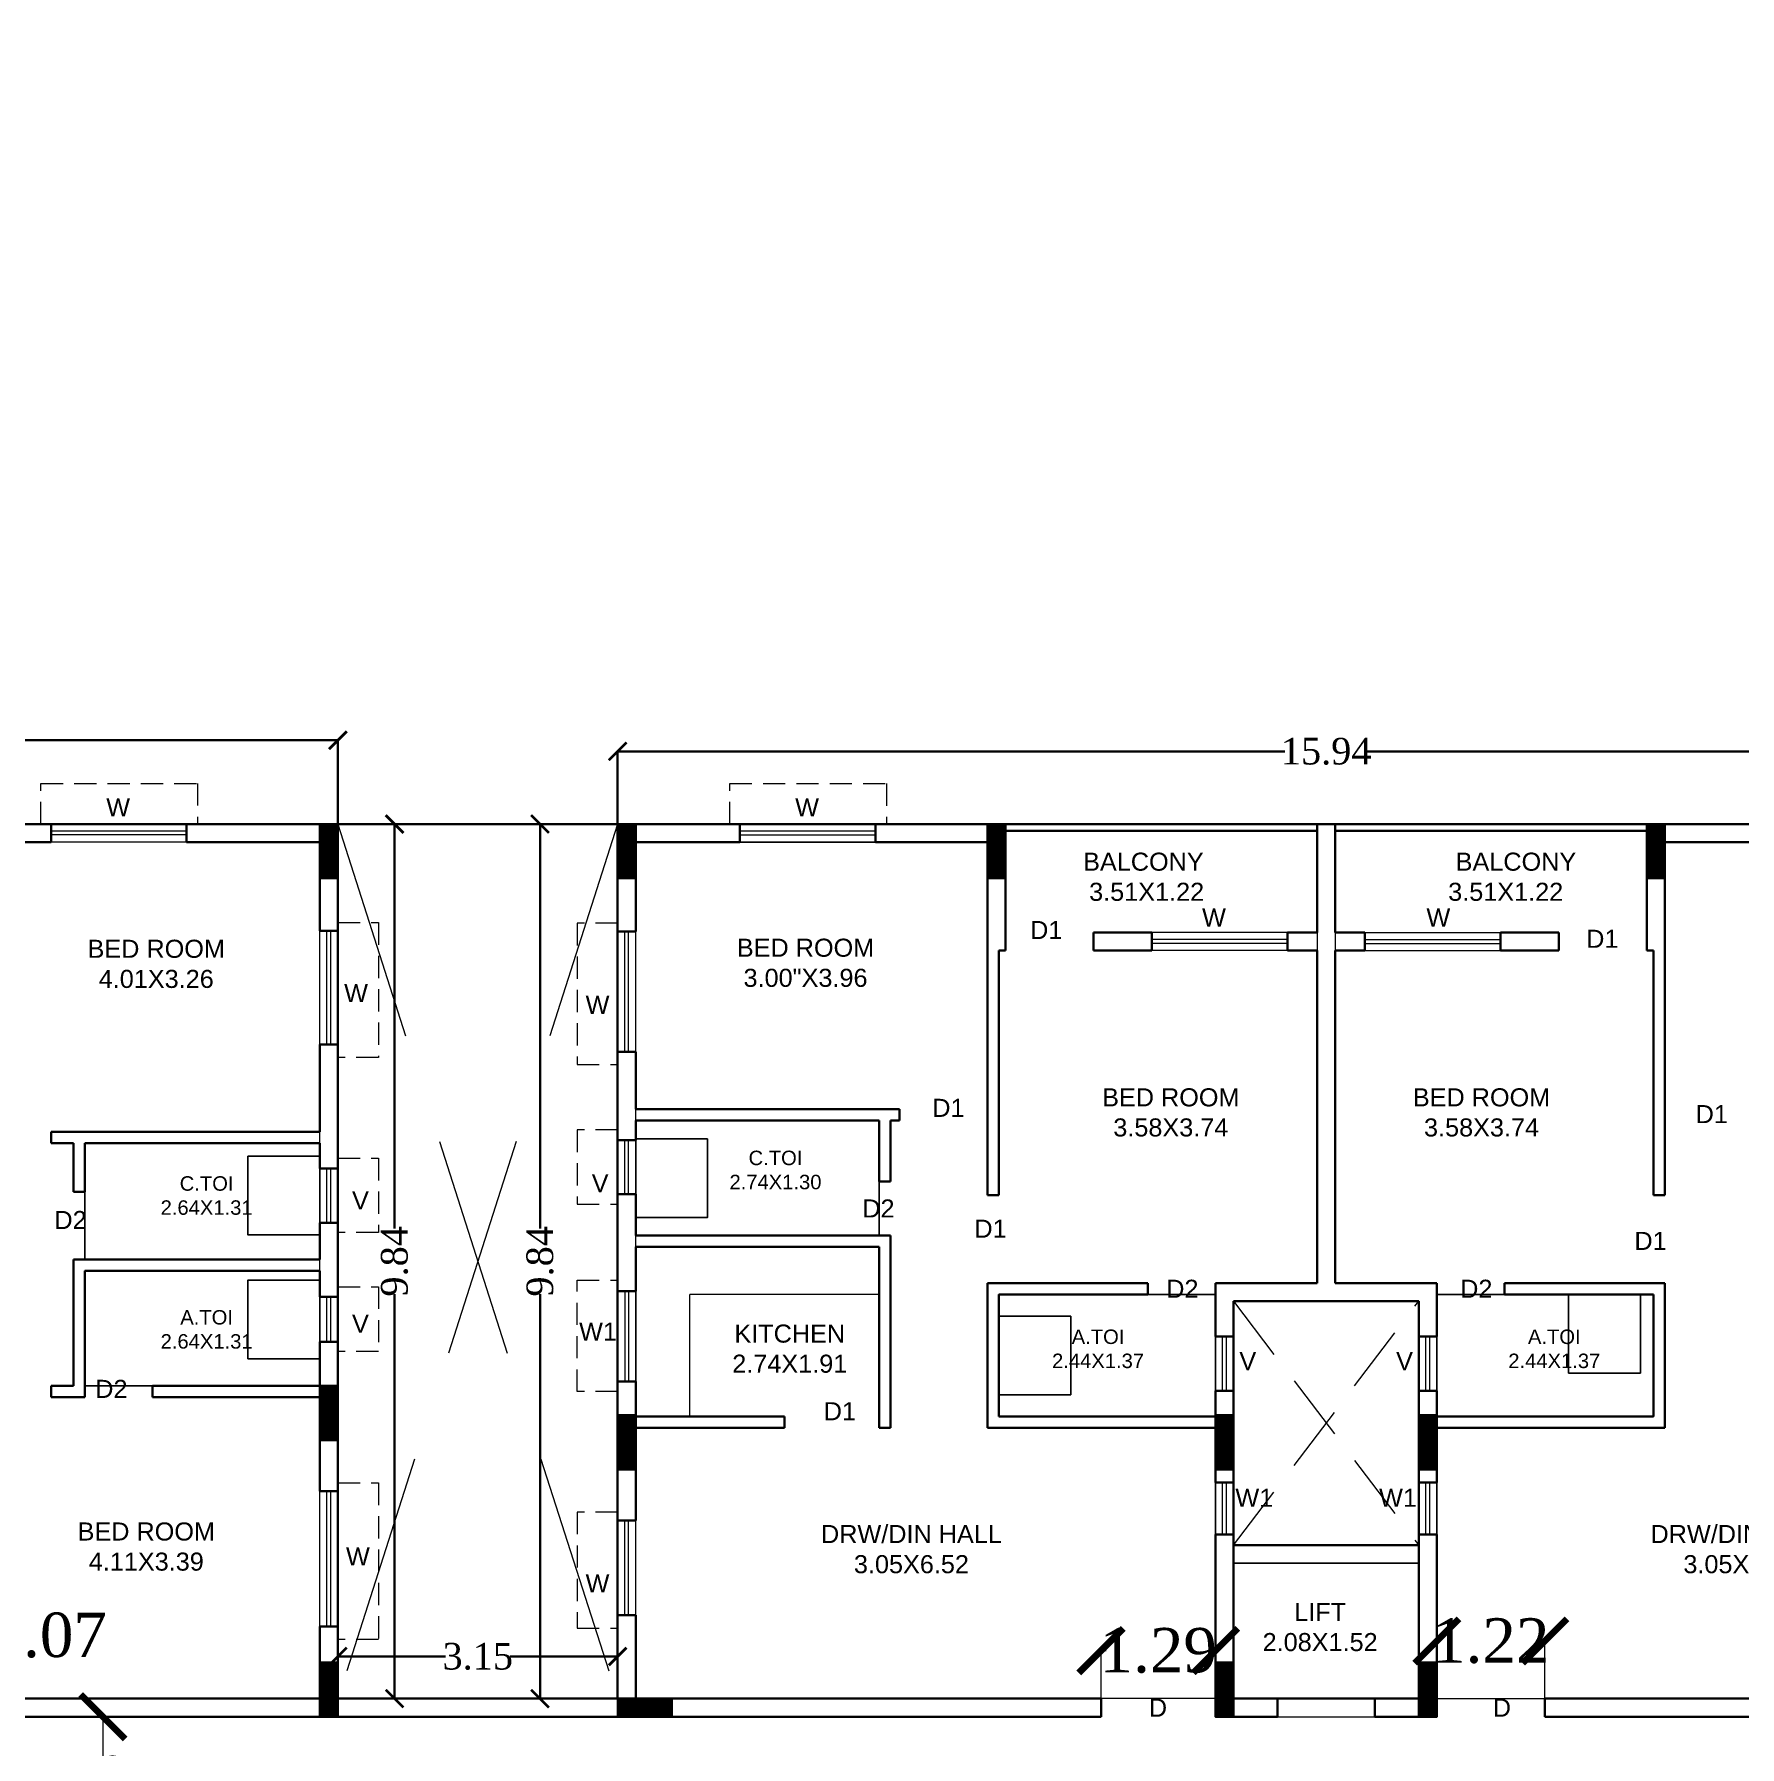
# Model space of a CAD drawing. Header units: metres. Extents: x 0 to 63445, y 32361 to 32804.
# Drawn here: x 63177.8 to 63196.99, y 32672.01 to 32691.27 of the extents above; entities that cross this region are included whole.
import ezdxf

# ---------------------------------------------------------------- set-up
doc = ezdxf.new("R2010")
doc.units = ezdxf.units.M
doc.header["$MEASUREMENT"] = 0
doc.header["$PDMODE"] = 34
doc.header["$PDSIZE"] = -10
for name, pattern in [('CONTINULUS', [0]), ('DASHED', [0.75, 0.5, -0.25]), ('DASHED2', [0.375, 0.25, -0.125])]:
    doc.linetypes.add(name, pattern=pattern)
doc.layers.get('0').update_dxf_attribs({"lineweight": 25})
doc.layers.add('BLK_1_FLR_3_BATH', color=3, linetype='Continuous', plot=False)
doc.layers.add('BLK_1_FLR_3_WATER_CLOSET', color=2, linetype='Continuous', plot=False)
for name, color, linetype, lineweight in [('BLK_1_FLR_3_BLT_UP_AREA_DEDUCT', 14, 'DASHED', 9), ('BLK_1_FLR_3_EXIT_WIDTH_DOOR', 7, 'Continuous', 0), ('BLK_1_FLR_3_EXIT_WIDTH_STAIR', 7, 'Continuous', 0), ('BLK_1_FLR_3_LIFT_1', 1, 'DASHED', 9), ('BLK_1_FLR_3_UNITFA', 7, 'Continuous', 0), ('COLUMN', 1, 'Continuous', 30), ('DIM', 56, 'Continuous', 20), ('elev', 252, 'Continuous', 20), ('hatch', 251, 'Continuous', 20), ('TEXT-2', 65, 'Continuous', 18), ('wall', 7, 'Continuous', 30), ('window', 154, 'Continuous', 9)]:
    doc.layers.add(name, color=color, linetype=linetype, lineweight=lineweight)
doc.layers.add('text', color=65, linetype='Continuous')
doc.styles.add('AutoDCRFont', font='arial.ttf')
doc.styles.get("Standard").update_dxf_attribs({"font": 'arial.ttf', "height": 0.4})
doc.styles.add('TNR', font='times.ttf', dxfattribs={"height": 0.5})
doc.dimstyles.new('ARCHANA', dxfattribs={"dimscale": 0, "dimtxt": 0.5, "dimasz": 0.5, "dimexe": 0, "dimexo": 0, "dimgap": 0, "dimtad": 0, "dimzin": 0, "dimdsep": 46, "dimtxsty": 'TNR', "dimblk": 'ARCHTICK', "dimcen": 0.09, "dimclrd": 36, "dimclre": 36, "dimclrt": 7, "dimadec": 0, "dimazin": 0, "dimtfac": 1, "dimtofl": 0, "dimtmove": 0, "dimatfit": 3, "dimldrblk": 'ARCHTICK', "dimfxl": 1, "dimfrac": 2, "dimtolj": 1, "dimtzin": 0, "dimlwd": -1, "dimlwe": -1, "dimarcsym": 0})

# ---------------------------------------------------------------- blocks, each defined once
blk = doc.blocks.new('A$C7D115503')
at = {"layer": 'COLUMN', "ltscale": 3}
h = blk.add_hatch(dxfattribs=at)
h.set_pattern_fill('ANSI31', color=256, style=0)
h.paths.add_polyline_path([(-14.36, -11.59), (-6.36, -11.59), (-6.36, 12.41), (-14.36, 12.41)])
at = {"layer": 'COLUMN', "ltscale": 0.05}
for p, q in [((-14.36, 12.41), (-6.36, 12.41)), ((-14.36, 12.41), (-14.36, -11.59)), ((-6.36, 12.41), (-6.36, -11.59)), ((-6.36, -11.59), (-14.36, -11.59))]:
    blk.add_line(p, q, dxfattribs=at)
blk = doc.blocks.new('_ArchTick')
at = {"color": 0, "linetype": 'ByBlock', "const_width": 0.15}
blk.add_lwpolyline([(-0.5, -0.5), (0.5, 0.5)], dxfattribs=at)
blk = doc.blocks.new('*D773')
at = {"layer": 'Defpoints', "color": 0, "ltscale": 0.5, "transparency": 16777216}
for p in [(63181.212, 32683.331), (63170.897, 32682.389), (63181.212, 32682.389)]:
    blk.add_point(p, dxfattribs=at)
at = {"layer": 'wall', "color": 36, "ltscale": 0.5, "transparency": 16777216}
for p, q in [((63170.897, 32682.389), (63170.897, 32683.331)), ((63170.897, 32683.331), (63175.609, 32683.331)), ((63181.212, 32683.331), (63176.5, 32683.331)), ((63181.212, 32682.389), (63181.212, 32683.331))]:
    blk.add_line(p, q, dxfattribs=at)
at = {"layer": 'wall', "color": 36, "ltscale": 0.5, "transparency": 16777216, "xscale": 0.2, "yscale": 0.2, "zscale": 0.2, "rotation": 180}
blk.add_blockref('_ArchTick', (63170.897, 32683.331), dxfattribs=at)
at = {"layer": 'wall', "color": 36, "ltscale": 0.5, "transparency": 16777216, "xscale": 0.2, "yscale": 0.2, "zscale": 0.2}
blk.add_blockref('_ArchTick', (63181.212, 32683.331), dxfattribs=at)
at = {"layer": 'wall', "color": 7, "ltscale": 0.5, "transparency": 16777216, "insert": (63176.054, 32683.331), "char_height": 0.5, "attachment_point": 5, "style": 'TNR'}
blk.add_mtext('\\A1;{\\H0.6x;10.31}', dxfattribs=at)
blk = doc.blocks.new('*D774')
at = {"layer": 'Defpoints', "color": 0, "ltscale": 0.5, "transparency": 16777216}
for p in [(63181.212, 32682.389), (63181.212, 32672.551), (63181.85, 32672.551)]:
    blk.add_point(p, dxfattribs=at)
at = {"layer": 'wall', "color": 36, "ltscale": 0.5, "transparency": 16777216}
for p, q in [((63181.212, 32682.389), (63181.85, 32682.389)), ((63181.85, 32682.389), (63181.85, 32677.841)), ((63181.85, 32672.551), (63181.85, 32677.099)), ((63181.212, 32672.551), (63181.85, 32672.551))]:
    blk.add_line(p, q, dxfattribs=at)
at = {"layer": 'wall', "color": 36, "ltscale": 0.5, "transparency": 16777216, "xscale": 0.2, "yscale": 0.2, "zscale": 0.2}
for p, rotation in [((63181.85, 32682.389), 90), ((63181.85, 32672.551), 270)]:
    blk.add_blockref('_ArchTick', p, dxfattribs=dict(at, rotation=rotation))
at = {"layer": 'wall', "color": 7, "ltscale": 0.5, "transparency": 16777216, "insert": (63181.85, 32677.47), "char_height": 0.5, "attachment_point": 5, "rotation": 90, "style": 'TNR'}
blk.add_mtext('\\A1;{\\H0.6x;9.84}', dxfattribs=at)
blk = doc.blocks.new('*D775')
at = {"layer": 'Defpoints', "color": 0, "ltscale": 0.5, "transparency": 16777216}
for p in [(63184.36, 32673.025), (63181.212, 32672.551), (63184.36, 32672.551)]:
    blk.add_point(p, dxfattribs=at)
at = {"layer": 'wall', "color": 36, "ltscale": 0.5, "transparency": 16777216}
for p, q in [((63181.212, 32672.551), (63181.212, 32673.025)), ((63181.212, 32673.025), (63182.422, 32673.025)), ((63184.36, 32673.025), (63183.15, 32673.025)), ((63184.36, 32672.551), (63184.36, 32673.025))]:
    blk.add_line(p, q, dxfattribs=at)
at = {"layer": 'wall', "color": 36, "ltscale": 0.5, "transparency": 16777216, "xscale": 0.2, "yscale": 0.2, "zscale": 0.2, "rotation": 180}
blk.add_blockref('_ArchTick', (63181.212, 32673.025), dxfattribs=at)
at = {"layer": 'wall', "color": 36, "ltscale": 0.5, "transparency": 16777216, "xscale": 0.2, "yscale": 0.2, "zscale": 0.2}
blk.add_blockref('_ArchTick', (63184.36, 32673.025), dxfattribs=at)
at = {"layer": 'wall', "color": 7, "ltscale": 0.5, "transparency": 16777216, "insert": (63182.786, 32673.025), "char_height": 0.5, "attachment_point": 5, "style": 'TNR'}
blk.add_mtext('\\A1;{\\H0.6x;3.15}', dxfattribs=at)
blk = doc.blocks.new('*D776')
at = {"layer": 'Defpoints', "color": 0, "ltscale": 0.5, "transparency": 16777216}
for p in [(63183.487, 32682.389), (63184.36, 32682.389), (63184.36, 32672.551)]:
    blk.add_point(p, dxfattribs=at)
at = {"layer": 'wall', "color": 36, "ltscale": 0.5, "transparency": 16777216}
for p, q in [((63184.36, 32682.389), (63183.487, 32682.389)), ((63183.487, 32682.389), (63183.487, 32677.841)), ((63183.487, 32672.551), (63183.487, 32677.099)), ((63184.36, 32672.551), (63183.487, 32672.551))]:
    blk.add_line(p, q, dxfattribs=at)
at = {"layer": 'wall', "color": 36, "ltscale": 0.5, "transparency": 16777216, "xscale": 0.2, "yscale": 0.2, "zscale": 0.2}
for p, rotation in [((63183.487, 32682.389), 90), ((63183.487, 32672.551), 270)]:
    blk.add_blockref('_ArchTick', p, dxfattribs=dict(at, rotation=rotation))
at = {"layer": 'wall', "color": 7, "ltscale": 0.5, "transparency": 16777216, "insert": (63183.487, 32677.47), "char_height": 0.5, "attachment_point": 5, "rotation": 90, "style": 'TNR'}
blk.add_mtext('\\A1;{\\H0.6x;9.84}', dxfattribs=at)
blk = doc.blocks.new('*D768')
at = {"layer": 'Defpoints', "color": 0, "ltscale": 0.5, "transparency": 16777216}
for p in [(63184.36, 32683.206), (63184.36, 32682.388), (63200.304, 32682.388)]:
    blk.add_point(p, dxfattribs=at)
at = {"layer": 'wall', "color": 36, "ltscale": 0.5, "transparency": 16777216}
for p, q in [((63184.36, 32682.388), (63184.36, 32683.206)), ((63184.36, 32683.206), (63191.867, 32683.206)), ((63200.304, 32683.206), (63192.797, 32683.206)), ((63200.304, 32682.388), (63200.304, 32683.206))]:
    blk.add_line(p, q, dxfattribs=at)
at = {"layer": 'wall', "color": 36, "ltscale": 0.5, "transparency": 16777216, "xscale": 0.2, "yscale": 0.2, "zscale": 0.2, "rotation": 180}
blk.add_blockref('_ArchTick', (63184.36, 32683.206), dxfattribs=at)
at = {"layer": 'wall', "color": 36, "ltscale": 0.5, "transparency": 16777216, "xscale": 0.2, "yscale": 0.2, "zscale": 0.2}
blk.add_blockref('_ArchTick', (63200.304, 32683.206), dxfattribs=at)
at = {"layer": 'wall', "color": 7, "ltscale": 0.5, "transparency": 16777216, "insert": (63192.332, 32683.206), "char_height": 0.5, "attachment_point": 5, "style": 'TNR'}
blk.add_mtext('\\A1;{\\H0.6x;15.94}', dxfattribs=at)
blk = doc.blocks.new('*D876')
at = {"layer": 'Defpoints', "color": 0, "ltscale": 3, "transparency": 16777216}
for p in [(0.832, 32691.245), (63267.277, 32691.245), (0, 32678.494)]:
    blk.add_point(p, dxfattribs=at)
at = {"layer": 'DIM', "ltscale": 3, "transparency": 16777216}
for p, q in [((5.832, 32691.245), (0.832, 32691.245)), ((0.832, 32691.245), (0.832, 32685.264)), ((0.832, 32678.494), (0.832, 32684.475)), ((0, 32678.494), (0.832, 32678.494))]:
    blk.add_line(p, q, dxfattribs=at)
at = {"layer": 'DIM', "ltscale": 3, "transparency": 16777216, "xscale": 0.05, "yscale": 0.05, "zscale": 0.05}
for p, rotation in [((0.832, 32691.245), 90), ((0.832, 32678.494), 270)]:
    blk.add_blockref('_ArchTick', p, dxfattribs=dict(at, rotation=rotation))
at = {"layer": 'DIM', "color": 7, "ltscale": 3, "transparency": 16777216, "insert": (0.832, 32684.87), "char_height": 0.4, "attachment_point": 5, "rotation": 90}
blk.add_mtext('\\A1;{\\H0.6x;12.75}', dxfattribs=at)
blk = doc.blocks.new('*D953')
at = {"layer": 'BLK_1_FLR_3_EXIT_WIDTH_STAIR', "color": 36, "ltscale": 0.5, "transparency": 16777216}
for p, q in [((63177.907, 32672.347), (63178.568, 32672.347)), ((63178.568, 32672.347), (63178.568, 32671.888)), ((63178.568, 32670.214), (63178.568, 32670.673)), ((63177.907, 32670.214), (63178.568, 32670.214))]:
    blk.add_line(p, q, dxfattribs=at)
at = {"layer": 'Defpoints', "color": 0, "ltscale": 0.5, "transparency": 16777216}
for p in [(63177.907, 32672.347), (63178.568, 32672.347), (63177.907, 32670.214)]:
    blk.add_point(p, dxfattribs=at)
at = {"layer": 'BLK_1_FLR_3_EXIT_WIDTH_STAIR', "color": 36, "ltscale": 0.5, "transparency": 16777216, "xscale": 0.5, "yscale": 0.5, "zscale": 0.5}
for p, rotation in [((63178.568, 32672.347), 90), ((63178.568, 32670.214), 270)]:
    blk.add_blockref('_ArchTick', p, dxfattribs=dict(at, rotation=rotation))
at = {"layer": 'BLK_1_FLR_3_EXIT_WIDTH_STAIR', "color": 7, "ltscale": 0.5, "transparency": 16777216, "insert": (63178.568, 32671.281), "char_height": 0.5, "attachment_point": 5, "rotation": 90, "style": 'TNR'}
blk.add_mtext('\\A1;2.13', dxfattribs=at)
blk = doc.blocks.new('*D1004')
at = {"layer": 'BLK_1_FLR_3_EXIT_WIDTH_DOOR', "color": 36, "ltscale": 0.5, "transparency": 16777216}
for p, q in [((63175.8, 32672.703), (63175.8, 32673.263)), ((63175.8, 32673.263), (63176.866, 32673.263)), ((63176.866, 32672.703), (63176.866, 32673.263)), ((63176.866, 32673.263), (63177.366, 32673.263))]:
    blk.add_line(p, q, dxfattribs=at)
at = {"layer": 'Defpoints', "color": 0, "ltscale": 0.5, "transparency": 16777216}
for p in [(63176.866, 32673.263), (63175.8, 32672.703), (63176.866, 32672.703)]:
    blk.add_point(p, dxfattribs=at)
at = {"layer": 'BLK_1_FLR_3_EXIT_WIDTH_DOOR', "color": 36, "ltscale": 0.5, "transparency": 16777216, "xscale": 0.5, "yscale": 0.5, "zscale": 0.5, "rotation": 180}
blk.add_blockref('_ArchTick', (63175.8, 32673.263), dxfattribs=at)
at = {"layer": 'BLK_1_FLR_3_EXIT_WIDTH_DOOR', "color": 36, "ltscale": 0.5, "transparency": 16777216, "xscale": 0.5, "yscale": 0.5, "zscale": 0.5}
blk.add_blockref('_ArchTick', (63176.866, 32673.263), dxfattribs=at)
at = {"layer": 'BLK_1_FLR_3_EXIT_WIDTH_DOOR', "color": 7, "ltscale": 0.5, "transparency": 16777216, "insert": (63177.953, 32673.263), "char_height": 0.5, "attachment_point": 5, "style": 'TNR'}
blk.add_mtext('\\A1;1.07', dxfattribs=at)
blk = doc.blocks.new('*D1006')
at = {"layer": 'BLK_1_FLR_3_EXIT_WIDTH_DOOR', "color": 36, "ltscale": 0.5, "transparency": 16777216}
for p, q in [((63189.799, 32672.347), (63189.799, 32673.091)), ((63189.799, 32673.091), (63189.857, 32673.091)), ((63191.088, 32673.091), (63191.03, 32673.091)), ((63191.088, 32672.347), (63191.088, 32673.091))]:
    blk.add_line(p, q, dxfattribs=at)
at = {"layer": 'Defpoints', "color": 0, "ltscale": 0.5, "transparency": 16777216}
for p in [(63191.088, 32673.091), (63189.799, 32672.347), (63191.088, 32672.347)]:
    blk.add_point(p, dxfattribs=at)
at = {"layer": 'BLK_1_FLR_3_EXIT_WIDTH_DOOR', "color": 36, "ltscale": 0.5, "transparency": 16777216, "xscale": 0.5, "yscale": 0.5, "zscale": 0.5, "rotation": 180}
blk.add_blockref('_ArchTick', (63189.799, 32673.091), dxfattribs=at)
at = {"layer": 'BLK_1_FLR_3_EXIT_WIDTH_DOOR', "color": 36, "ltscale": 0.5, "transparency": 16777216, "xscale": 0.5, "yscale": 0.5, "zscale": 0.5}
blk.add_blockref('_ArchTick', (63191.088, 32673.091), dxfattribs=at)
at = {"layer": 'BLK_1_FLR_3_EXIT_WIDTH_DOOR', "color": 7, "ltscale": 0.5, "transparency": 16777216, "insert": (63190.443, 32673.091), "char_height": 0.5, "attachment_point": 5, "style": 'TNR'}
blk.add_mtext('\\A1;1.29', dxfattribs=at)
blk = doc.blocks.new('*D1007')
at = {"layer": 'BLK_1_FLR_3_EXIT_WIDTH_DOOR', "color": 36, "ltscale": 0.5, "transparency": 16777216}
for p, q in [((63193.577, 32672.347), (63193.577, 32673.2)), ((63193.577, 32673.2), (63193.597, 32673.2)), ((63194.792, 32673.2), (63194.772, 32673.2)), ((63194.792, 32672.347), (63194.792, 32673.2))]:
    blk.add_line(p, q, dxfattribs=at)
at = {"layer": 'Defpoints', "color": 0, "ltscale": 0.5, "transparency": 16777216}
for p in [(63194.792, 32673.2), (63193.577, 32672.347), (63194.792, 32672.347)]:
    blk.add_point(p, dxfattribs=at)
at = {"layer": 'BLK_1_FLR_3_EXIT_WIDTH_DOOR', "color": 36, "ltscale": 0.5, "transparency": 16777216, "xscale": 0.5, "yscale": 0.5, "zscale": 0.5, "rotation": 180}
blk.add_blockref('_ArchTick', (63193.577, 32673.2), dxfattribs=at)
at = {"layer": 'BLK_1_FLR_3_EXIT_WIDTH_DOOR', "color": 36, "ltscale": 0.5, "transparency": 16777216, "xscale": 0.5, "yscale": 0.5, "zscale": 0.5}
blk.add_blockref('_ArchTick', (63194.792, 32673.2), dxfattribs=at)
at = {"layer": 'BLK_1_FLR_3_EXIT_WIDTH_DOOR', "color": 7, "ltscale": 0.5, "transparency": 16777216, "insert": (63194.184, 32673.2), "char_height": 0.5, "attachment_point": 5, "style": 'TNR'}
blk.add_mtext('\\A1;1.22', dxfattribs=at)

msp = doc.modelspace()

# ---------------------------------------------------------------- linework, layer by layer
at = {"layer": 'BLK_1_FLR_3_BATH', "color": 3}
for points in [[(63187.3028, 32679.0556), (63184.5633, 32679.0556), (63184.5633, 32677.759), (63187.3028, 32677.759)], [(63181.0084, 32678.7992), (63178.3651, 32678.7992), (63178.3651, 32677.4911), (63181.0084, 32677.4911)], [(63181.0084, 32677.3641), (63178.3651, 32677.3641), (63178.3651, 32676.0686), (63181.0084, 32676.0686)], [(63191.0875, 32677.0974), (63188.649, 32677.0974), (63188.649, 32675.7257), (63191.0875, 32675.7257)], [(63196.0152, 32677.0974), (63193.5767, 32677.0974), (63193.5767, 32675.7257), (63196.0152, 32675.7257)]]:
    msp.add_lwpolyline(points, close=True, dxfattribs=at)
at = {"layer": 'BLK_1_FLR_3_BLT_UP_AREA_DEDUCT', "color": 14, "linetype": 'Continuous'}
for points in [[(63184.3601, 32672.5506), (63181.2116, 32672.5506), (63181.2116, 32682.3893), (63184.3601, 32682.3893)], [(63193.3736, 32677.0212), (63191.2907, 32677.0212), (63191.2907, 32674.2779), (63193.3736, 32674.2779)], [(63191.2907, 32674.0747), (63193.3736, 32674.0747), (63193.3736, 32672.5506), (63191.2907, 32672.5506)]]:
    msp.add_lwpolyline(points, close=True, dxfattribs=at)
at = {"layer": 'BLK_1_FLR_3_LIFT_1', "color": 1, "linetype": 'CONTINULUS', "ltscale": 0.05}
msp.add_lwpolyline([(63193.3736, 32674.0747), (63191.2907, 32674.0747), (63191.2907, 32672.5506), (63193.3736, 32672.5506)], close=True, dxfattribs=at)
msp.add_lwpolyline([(63193.3736, 32674.0747), (63191.2907, 32674.0747), (63191.2907, 32672.5506), (63193.3736, 32672.5506)], close=True, dxfattribs=at)
at = {"layer": 'BLK_1_FLR_3_UNITFA', "color": 3, "ltscale": 0.5}
for points in [[(63192.2305, 32682.312), (63192.2305, 32677.2244), (63191.0875, 32677.2244), (63191.0875, 32672.5506), (63184.5633, 32672.5506), (63184.5633, 32682.185), (63188.5982, 32682.185), (63188.5982, 32682.312), (63192.2305, 32682.312)], [(63192.4338, 32682.312), (63192.4338, 32677.2244), (63193.5768, 32677.2244), (63193.5768, 32672.5506), (63200.101, 32672.5506), (63200.101, 32682.185), (63196.0661, 32682.185), (63196.0661, 32682.312), (63192.4338, 32682.312)], [(63169.8542, 32672.576), (63170.8973, 32672.576), (63170.8973, 32672.703), (63176.9934, 32672.703), (63176.9934, 32672.5506), (63181.0084, 32672.5506), (63181.0084, 32682.1861), (63171.1005, 32682.1861), (63171.1005, 32680.5773), (63170.4899, 32680.5773), (63170.4909, 32678.7992), (63169.8542, 32678.7992), (63169.8542, 32672.576)]]:
    msp.add_lwpolyline(points, close=True, dxfattribs=at)
at = {"layer": 'BLK_1_FLR_3_WATER_CLOSET', "color": 3}
for points in [[(63185.372, 32678.8498), (63184.5633, 32678.8498), (63184.5633, 32677.9648), (63185.372, 32677.9648)], [(63181.0084, 32678.652), (63180.1997, 32678.652), (63180.1997, 32677.767), (63181.0084, 32677.767)], [(63181.0084, 32677.2597), (63180.1997, 32677.2597), (63180.1997, 32676.3747), (63181.0084, 32676.3747)], [(63195.8683, 32677.0974), (63195.0596, 32677.0974), (63195.0596, 32676.2124), (63195.8683, 32676.2124)], [(63189.4577, 32676.854), (63188.649, 32676.854), (63188.649, 32675.9691), (63189.4577, 32675.9691)]]:
    msp.add_lwpolyline(points, close=True, dxfattribs=at)
at = {"layer": 'elev', "ltscale": 0.05}
for p in [(63185.1729, 32675.7257), (63187.3028, 32677.0974)]:
    msp.add_line(p, (63185.1729, 32677.0974), dxfattribs=at)
at = {"layer": 'elev', "linetype": 'DASHED2', "ltscale": 3}
for p, q in [((63191.2907, 32677.0212), (63193.3736, 32674.2779)), ((63191.2907, 32674.2779), (63193.3736, 32677.0212))]:
    msp.add_line(p, q, dxfattribs=at)
at = {"layer": 'hatch', "linetype": 'DASHED2', "ltscale": 10}
for p, q in [((63181.2116, 32682.3893), (63184.3601, 32672.5506)), ((63184.3601, 32682.3882), (63181.2116, 32672.5506))]:
    msp.add_line(p, q, dxfattribs=at)
at = {"layer": 'hatch'}
for p, q in [((63191.786, 32672.5506), (63193.0053, 32672.5506)), ((63191.786, 32672.3474), (63193.0053, 32672.3474))]:
    msp.add_line(p, q, dxfattribs=at)
at = {"layer": 'wall', "ltscale": 0.05}
for p, q in [((63177.0696, 32682.3893), (63177.9841, 32682.3893)), ((63179.5081, 32682.3893), (63181.0084, 32682.3893)), ((63181.2116, 32681.1864), (63181.2116, 32682.3893)), ((63184.3601, 32681.1808), (63184.3601, 32682.3882)), ((63185.7358, 32682.3882), (63184.3601, 32682.3882)), ((63188.522, 32682.3882), (63187.2598, 32682.3882)), ((63188.522, 32681.7786), (63188.522, 32682.3882)), ((63188.522, 32682.3882), (63192.2305, 32682.3882)), ((63188.5982, 32681.7786), (63188.5982, 32682.312)), ((63188.5982, 32682.312), (63192.2305, 32682.312)), ((63192.2305, 32682.3882), (63192.2305, 32681.169)), ((63192.2305, 32682.3882), (63192.4338, 32682.3882)), ((63192.2305, 32682.3882), (63192.2305, 32681.169)), ((63192.4338, 32682.3882), (63192.2305, 32682.3882)), ((63192.4338, 32682.3882), (63192.2305, 32682.3882)), ((63192.2305, 32682.3882), (63192.4338, 32682.3882)), ((63192.4338, 32682.3882), (63192.4338, 32681.169)), ((63196.1423, 32682.3882), (63192.4338, 32682.3882)), ((63192.4338, 32682.3882), (63192.4338, 32681.169)), ((63196.0661, 32682.312), (63192.4338, 32682.312)), ((63196.0661, 32681.7786), (63196.0661, 32682.312)), ((63196.1423, 32682.3882), (63197.4045, 32682.3882)), ((63196.1423, 32681.7786), (63196.1423, 32682.3882)), ((63177.0696, 32682.1861), (63177.9841, 32682.1861)), ((63177.9841, 32682.1861), (63177.9841, 32682.1988)), ((63179.5081, 32682.1861), (63181.0084, 32682.1861)), ((63181.0084, 32681.1864), (63181.0084, 32682.1861)), ((63184.5633, 32681.1808), (63184.5633, 32682.185)), ((63185.7358, 32682.185), (63184.5633, 32682.185)), ((63185.7358, 32682.185), (63185.7358, 32682.1977)), ((63188.522, 32682.185), (63187.2598, 32682.185)), ((63196.1423, 32682.185), (63197.4045, 32682.185)), ((63188.522, 32678.215), (63188.522, 32681.7786)), ((63188.7252, 32680.9658), (63188.7252, 32681.7786)), ((63195.9391, 32680.9658), (63195.9391, 32681.7786)), ((63196.1423, 32678.215), (63196.1423, 32681.7786)), ((63190.3718, 32681.169), (63189.7159, 32681.169)), ((63189.7159, 32680.9658), (63189.7159, 32681.169)), ((63192.2305, 32681.169), (63191.8958, 32681.169)), ((63192.4338, 32681.169), (63192.7685, 32681.169)), ((63194.2925, 32681.169), (63194.9484, 32681.169)), ((63194.9484, 32680.9658), (63194.9484, 32681.169)), ((63188.7252, 32680.9658), (63188.649, 32680.9658)), ((63188.649, 32678.215), (63188.649, 32680.9658)), ((63190.3718, 32680.9658), (63189.7159, 32680.9658)), ((63192.2305, 32680.9658), (63191.8958, 32680.9658)), ((63192.2305, 32680.9658), (63192.2305, 32677.2244)), ((63192.2305, 32680.9658), (63192.2305, 32677.2244)), ((63192.4338, 32680.9658), (63192.7685, 32680.9658)), ((63192.4338, 32680.9658), (63192.4338, 32677.2244)), ((63192.4338, 32680.9658), (63192.4338, 32677.2244)), ((63194.2925, 32680.9658), (63194.9484, 32680.9658)), ((63195.9391, 32680.9658), (63196.0153, 32680.9658)), ((63196.0153, 32678.215), (63196.0153, 32680.9658)), ((63181.0084, 32678.9262), (63181.0084, 32679.9077)), ((63181.2116, 32678.5143), (63181.2116, 32679.9077)), ((63184.3601, 32678.8337), (63184.3601, 32679.8272)), ((63184.5633, 32679.1826), (63184.5633, 32679.8272)), ((63187.4298, 32679.1826), (63184.5633, 32679.1826)), ((63187.5314, 32679.1826), (63184.5633, 32679.1826)), ((63184.5633, 32678.8337), (63184.5633, 32679.0556)), ((63187.3028, 32679.0556), (63184.5633, 32679.0556)), ((63187.3028, 32679.0556), (63184.5633, 32679.0556)), ((63187.3028, 32678.3686), (63187.3028, 32679.0556)), ((63187.5314, 32679.0556), (63187.4298, 32679.0556)), ((63187.4298, 32678.3686), (63187.4298, 32679.0556)), ((63187.5314, 32679.0556), (63187.5314, 32679.1826)), ((63177.9841, 32678.7992), (63177.9841, 32678.9262)), ((63178.1873, 32678.9262), (63177.9841, 32678.9262)), ((63181.0084, 32678.9262), (63178.0603, 32678.9262)), ((63178.2381, 32678.7992), (63177.9841, 32678.7992)), ((63181.0084, 32678.7992), (63178.3651, 32678.7992)), ((63181.0084, 32678.5143), (63181.0084, 32678.7992)), ((63178.3651, 32678.2531), (63178.2381, 32678.2531)), ((63187.4298, 32678.3686), (63187.3028, 32678.3686)), ((63184.3601, 32677.1352), (63184.3601, 32678.224)), ((63184.5633, 32677.759), (63184.5633, 32678.224)), ((63188.649, 32678.215), (63188.522, 32678.215)), ((63188.649, 32678.215), (63188.522, 32678.215)), ((63196.0153, 32678.215), (63196.1423, 32678.215)), ((63196.0153, 32678.215), (63196.1423, 32678.215)), ((63181.0084, 32677.4911), (63181.0084, 32677.9047)), ((63181.2116, 32677.0697), (63181.2116, 32677.9047)), ((63187.4298, 32677.759), (63184.5633, 32677.759)), ((63187.4298, 32675.5987), (63187.4298, 32677.759)), ((63181.0084, 32677.4911), (63178.2381, 32677.4911)), ((63184.5633, 32677.1352), (63184.5633, 32677.632)), ((63187.3028, 32677.632), (63184.5633, 32677.632)), ((63187.3028, 32675.5987), (63187.3028, 32677.632)), ((63181.0084, 32677.3641), (63178.3651, 32677.3641)), ((63181.0084, 32677.0697), (63181.0084, 32677.3641)), ((63190.3255, 32677.2244), (63188.522, 32677.2244)), ((63188.522, 32675.5987), (63188.522, 32677.2244)), ((63190.3255, 32677.0974), (63188.649, 32677.0974)), ((63188.649, 32675.7257), (63188.649, 32677.0974)), ((63190.3255, 32677.2244), (63190.3255, 32677.0974)), ((63192.2305, 32677.2244), (63191.0875, 32677.2244)), ((63191.0875, 32677.2244), (63191.0875, 32676.6231)), ((63192.4338, 32677.2244), (63193.5768, 32677.2244)), ((63193.5768, 32677.2244), (63193.5768, 32676.6231)), ((63194.3388, 32677.2244), (63196.1423, 32677.2244)), ((63194.3388, 32677.2244), (63194.3388, 32677.0974)), ((63194.3388, 32677.0974), (63196.0153, 32677.0974)), ((63196.0153, 32675.7257), (63196.0153, 32677.0974)), ((63196.1423, 32675.5987), (63196.1423, 32677.2244)), ((63193.3736, 32677.0212), (63191.2907, 32677.0212)), ((63191.2907, 32677.0212), (63191.2907, 32676.6231)), ((63193.3736, 32677.0212), (63193.3736, 32676.6231)), ((63181.0084, 32676.0686), (63181.0084, 32676.5647)), ((63181.2116, 32674.8846), (63181.2116, 32676.5647)), ((63181.0084, 32674.8846), (63181.0084, 32675.9416)), ((63184.3601, 32674.5555), (63184.3601, 32676.1192)), ((63184.5633, 32675.7257), (63184.5633, 32676.1192)), ((63191.0875, 32676.0134), (63191.0875, 32675.7257)), ((63191.2907, 32676.0134), (63191.2907, 32674.9805)), ((63193.3736, 32676.0134), (63193.3736, 32674.9805)), ((63193.5768, 32676.0134), (63193.5768, 32675.7257)), ((63186.236, 32675.7257), (63184.5633, 32675.7257)), ((63184.5633, 32674.5555), (63184.5633, 32675.5987)), ((63186.236, 32675.5987), (63184.5633, 32675.5987)), ((63186.236, 32675.5987), (63186.236, 32675.7257)), ((63187.4298, 32675.5987), (63187.3028, 32675.5987)), ((63188.522, 32675.5987), (63191.0875, 32675.5987)), ((63188.649, 32675.7257), (63191.0875, 32675.7257)), ((63191.0875, 32675.5987), (63191.0875, 32674.9805)), ((63196.0153, 32675.7257), (63193.5768, 32675.7257)), ((63196.1423, 32675.5987), (63193.5768, 32675.5987)), ((63193.5768, 32675.5987), (63193.5768, 32674.9805)), ((63191.0875, 32674.3962), (63191.0875, 32672.3474)), ((63191.2907, 32674.3962), (63191.2907, 32674.2779)), ((63191.2907, 32674.2779), (63191.2907, 32672.5506)), ((63193.3736, 32674.3962), (63193.3736, 32674.2779)), ((63193.3736, 32674.2779), (63193.3736, 32672.5506)), ((63193.5768, 32674.3962), (63193.5768, 32672.3474)), ((63184.3601, 32672.5506), (63184.3601, 32673.4886)), ((63184.5633, 32672.5506), (63184.5633, 32673.4886)), ((63181.0084, 32672.957), (63181.0084, 32673.3606)), ((63181.2116, 32672.957), (63181.2116, 32673.3606)), ((63189.7994, 32672.5506), (63184.5633, 32672.5506)), ((63189.7994, 32672.5506), (63189.7994, 32672.3474)), ((63194.7922, 32672.5506), (63200.101, 32672.5506)), ((63194.7922, 32672.5506), (63194.7922, 32672.3474))]:
    msp.add_line(p, q, dxfattribs=at)
at = {"layer": 'wall', "ltscale": 3}
for p, q in [((63177.9841, 32682.3893), (63177.9841, 32682.1861)), ((63179.5081, 32682.3893), (63179.5081, 32682.1861)), ((63185.7358, 32682.3882), (63185.7358, 32682.185)), ((63187.2598, 32682.3882), (63187.2598, 32682.185)), ((63181.0084, 32681.1864), (63181.2116, 32681.1864)), ((63184.5633, 32681.1808), (63184.3601, 32681.1808)), ((63190.3718, 32681.169), (63190.3718, 32680.9658)), ((63191.8958, 32681.169), (63191.8958, 32680.9658)), ((63192.7685, 32681.169), (63192.7685, 32680.9658)), ((63194.2925, 32681.169), (63194.2925, 32680.9658)), ((63181.0084, 32679.9077), (63181.2116, 32679.9077)), ((63184.5633, 32679.8272), (63184.3601, 32679.8272)), ((63184.5633, 32678.8337), (63184.3601, 32678.8337)), ((63181.0084, 32678.5143), (63181.2116, 32678.5143)), ((63184.5633, 32678.224), (63184.3601, 32678.224)), ((63181.0084, 32677.9047), (63181.2116, 32677.9047)), ((63184.3601, 32677.1352), (63184.5633, 32677.1352)), ((63181.0084, 32677.0697), (63181.2116, 32677.0697)), ((63181.0084, 32676.5647), (63181.2116, 32676.5647)), ((63191.0875, 32676.6231), (63191.2907, 32676.6231)), ((63193.5768, 32676.6231), (63193.3736, 32676.6231)), ((63184.3601, 32676.1192), (63184.5633, 32676.1192)), ((63191.0875, 32676.0134), (63191.2907, 32676.0134)), ((63193.5768, 32676.0134), (63193.3736, 32676.0134)), ((63191.0875, 32674.9805), (63191.2907, 32674.9805)), ((63193.5768, 32674.9805), (63193.3736, 32674.9805)), ((63181.0084, 32674.8846), (63181.2116, 32674.8846)), ((63184.5633, 32674.5555), (63184.3601, 32674.5555)), ((63191.0875, 32674.3962), (63191.2907, 32674.3962)), ((63193.5768, 32674.3962), (63193.3736, 32674.3962)), ((63184.5633, 32673.4886), (63184.3601, 32673.4886)), ((63181.0084, 32673.3606), (63181.2116, 32673.3606))]:
    msp.add_line(p, q, dxfattribs=at)
at = {"layer": 'wall'}
for p, q in [((63181.2116, 32682.3893), (63184.3601, 32682.3893)), ((63178.2381, 32678.7992), (63178.2381, 32678.2531)), ((63178.3651, 32678.7992), (63178.3651, 32678.2531)), ((63178.2381, 32677.4911), (63178.2381, 32676.0686)), ((63178.3651, 32677.3641), (63178.3651, 32675.9416)), ((63177.9841, 32676.0686), (63177.9841, 32675.9416)), ((63178.2381, 32676.0686), (63177.9841, 32676.0686)), ((63177.9841, 32675.9416), (63178.3651, 32675.9416)), ((63179.1271, 32676.0686), (63181.0084, 32676.0686)), ((63179.1271, 32676.0686), (63179.1271, 32675.9416)), ((63179.1271, 32675.9416), (63181.0084, 32675.9416)), ((63191.2907, 32674.2779), (63193.3736, 32674.2779)), ((63191.2907, 32674.2779), (63193.3736, 32674.2779)), ((63177.0696, 32672.5506), (63181.0084, 32672.5506)), ((63181.2116, 32672.5506), (63189.7994, 32672.5506)), ((63191.2907, 32672.5506), (63191.786, 32672.5506)), ((63191.786, 32672.5506), (63191.786, 32672.3474)), ((63193.3736, 32672.5506), (63192.8783, 32672.5506)), ((63192.8783, 32672.5506), (63192.8783, 32672.3474)), ((63177.0696, 32672.3474), (63181.0084, 32672.3474)), ((63181.2116, 32672.3474), (63189.7994, 32672.3474)), ((63191.0875, 32672.3474), (63191.786, 32672.3474)), ((63193.5768, 32672.3474), (63192.8783, 32672.3474))]:
    msp.add_line(p, q, dxfattribs=at)
at = {"layer": 'wall', "ltscale": 0.1}
for p, q in [((63184.5633, 32678.224), (63184.5633, 32678.1663)), ((63181.0084, 32677.9047), (63181.0084, 32677.847)), ((63181.0084, 32676.5647), (63181.0084, 32676.0686)), ((63191.0875, 32676.0134), (63191.0875, 32675.9557)), ((63193.5768, 32676.0134), (63193.5768, 32675.9557))]:
    msp.add_line(p, q, dxfattribs=at)
at = {"layer": 'wall', "ltscale": 0.5}
msp.add_line((63199.6946, 32672.3474), (63194.7922, 32672.3474), dxfattribs=at)
msp.add_lwpolyline([(63200.3042, 32660.1719), (63184.3601, 32660.1719), (63184.3601, 32670.0106), (63181.2116, 32670.0106), (63181.2116, 32660.1719), (63170.8973, 32660.1719), (63170.8973, 32661.7807), (63170.2876, 32661.7807), (63170.2876, 32663.6307), (63169.778, 32663.6307), (63169.778, 32670.0614), (63170.8973, 32670.0614), (63170.8973, 32672.4998), (63169.778, 32672.4998), (63169.778, 32678.9305), (63170.2876, 32678.9305), (63170.2876, 32680.7805), (63170.8973, 32680.7805), (63170.8973, 32682.3893), (63181.2116, 32682.3893), (63181.2116, 32672.5506), (63184.3601, 32672.5506), (63184.3601, 32682.3893), (63200.3042, 32682.3893)], dxfattribs=at)
for points in [[(63191.2907, 32677.0212), (63193.3736, 32677.0212), (63193.3736, 32674.2779), (63191.2907, 32674.2779)], [(63191.2907, 32674.2779), (63193.3736, 32674.2779), (63193.3736, 32672.5506), (63191.2907, 32672.5506)]]:
    msp.add_lwpolyline(points, close=True, dxfattribs=at)
at = {"layer": 'window'}
for p, q in [((63179.5081, 32682.3893), (63177.985, 32682.3893)), ((63179.5081, 32682.3094), (63177.985, 32682.3094)), ((63187.2598, 32682.3882), (63185.7367, 32682.3882)), ((63187.2598, 32682.3083), (63185.7367, 32682.3083)), ((63179.5081, 32682.2661), (63177.985, 32682.2661)), ((63179.5081, 32682.1861), (63177.985, 32682.1861)), ((63187.2598, 32682.265), (63185.7367, 32682.265)), ((63187.2598, 32682.185), (63185.7367, 32682.185)), ((63181.0084, 32679.9077), (63181.0084, 32681.1855)), ((63181.0883, 32679.9077), (63181.0883, 32681.1855)), ((63181.1316, 32679.9077), (63181.1316, 32681.1855)), ((63181.2116, 32679.9077), (63181.2116, 32681.1855)), ((63184.3601, 32679.8272), (63184.3601, 32681.1808)), ((63184.4401, 32679.8272), (63184.4401, 32681.1808)), ((63184.4834, 32679.8272), (63184.4834, 32681.1808)), ((63184.5633, 32679.8272), (63184.5633, 32681.1808)), ((63191.8958, 32681.169), (63190.3718, 32681.169)), ((63192.7685, 32681.169), (63194.2925, 32681.169)), ((63191.8958, 32681.0891), (63190.3727, 32681.0891)), ((63191.8958, 32681.0457), (63190.3727, 32681.0457)), ((63191.8958, 32680.9658), (63190.3727, 32680.9658)), ((63192.7685, 32681.0891), (63194.2916, 32681.0891)), ((63192.7685, 32681.0457), (63194.2916, 32681.0457)), ((63192.7685, 32680.9658), (63194.2916, 32680.9658)), ((63184.3601, 32678.8328), (63184.3601, 32678.8337)), ((63184.3601, 32678.224), (63184.3602, 32678.8337)), ((63184.44, 32678.224), (63184.4401, 32678.8337)), ((63184.44, 32678.8328), (63184.44, 32678.8337)), ((63184.4833, 32678.224), (63184.4834, 32678.8337)), ((63184.4833, 32678.8328), (63184.4833, 32678.8337)), ((63184.5633, 32678.8328), (63184.5633, 32678.8337)), ((63184.5633, 32678.224), (63184.5634, 32678.8337)), ((63181.0084, 32678.5134), (63181.0084, 32678.5143)), ((63181.0084, 32677.9047), (63181.0084, 32678.5143)), ((63181.0883, 32677.9047), (63181.0883, 32678.5143)), ((63181.0884, 32678.5134), (63181.0884, 32678.5143)), ((63181.1316, 32677.9047), (63181.1316, 32678.5143)), ((63181.1317, 32678.5134), (63181.1317, 32678.5143)), ((63181.2116, 32677.9047), (63181.2116, 32678.5143)), ((63181.2116, 32678.5134), (63181.2116, 32678.5143)), ((63184.3601, 32677.1352), (63184.3601, 32676.1192)), ((63184.4401, 32677.1352), (63184.4401, 32676.1192)), ((63184.4834, 32677.1352), (63184.4834, 32676.1192)), ((63184.5633, 32677.1352), (63184.5633, 32676.1192)), ((63181.0084, 32677.0688), (63181.0084, 32677.0697)), ((63181.0084, 32676.5647), (63181.0084, 32677.0697)), ((63181.0883, 32676.5647), (63181.0883, 32677.0697)), ((63181.0884, 32677.0688), (63181.0884, 32677.0697)), ((63181.1316, 32676.5647), (63181.1316, 32677.0697)), ((63181.1317, 32677.0688), (63181.1317, 32677.0697)), ((63181.2116, 32677.0688), (63181.2116, 32677.0697)), ((63181.2116, 32676.5647), (63181.2116, 32677.0697)), ((63191.0875, 32676.6222), (63191.0875, 32676.6231)), ((63191.0875, 32676.0134), (63191.0875, 32676.6222)), ((63191.1675, 32676.6222), (63191.1675, 32676.6231)), ((63191.1675, 32676.0134), (63191.1675, 32676.6222)), ((63191.2108, 32676.6222), (63191.2108, 32676.6231)), ((63191.2108, 32676.0134), (63191.2108, 32676.6222)), ((63191.2907, 32676.6222), (63191.2907, 32676.6231)), ((63191.2907, 32676.0134), (63191.2907, 32676.6222)), ((63193.3736, 32676.6222), (63193.3736, 32676.6231)), ((63193.3736, 32676.0134), (63193.3736, 32676.6222)), ((63193.4535, 32676.6222), (63193.4535, 32676.6231)), ((63193.4535, 32676.0134), (63193.4535, 32676.6222)), ((63193.4968, 32676.6222), (63193.4968, 32676.6231)), ((63193.4968, 32676.0134), (63193.4968, 32676.6222)), ((63193.5768, 32676.6222), (63193.5768, 32676.6231)), ((63193.5768, 32676.0134), (63193.5768, 32676.6222)), ((63191.0875, 32676.0134), (63191.0875, 32676.0135)), ((63193.5768, 32676.0134), (63193.5768, 32676.0135)), ((63191.0875, 32674.3962), (63191.0875, 32674.9796)), ((63191.1675, 32674.4015), (63191.1675, 32674.9796)), ((63191.2108, 32674.4015), (63191.2108, 32674.9796)), ((63191.2907, 32674.4015), (63191.2907, 32674.9796)), ((63193.3736, 32674.4015), (63193.3736, 32674.9796)), ((63193.4535, 32674.4015), (63193.4535, 32674.9796)), ((63193.4968, 32674.4015), (63193.4968, 32674.9796)), ((63193.5768, 32674.3962), (63193.5768, 32674.9796)), ((63181.0084, 32673.3606), (63181.0084, 32674.8837)), ((63181.0883, 32673.3606), (63181.0883, 32674.8837)), ((63181.1316, 32673.3606), (63181.1316, 32674.8837)), ((63181.2116, 32673.3606), (63181.2116, 32674.8837)), ((63184.3601, 32673.4939), (63184.3601, 32674.5546)), ((63184.4401, 32673.4939), (63184.4401, 32674.5546)), ((63184.4834, 32673.4939), (63184.4834, 32674.5546)), ((63184.5633, 32673.4886), (63184.5633, 32674.5555))]:
    msp.add_line(p, q, dxfattribs=at)
at = {"layer": 'window', "color": 8, "linetype": 'DASHED2'}
for points in [[(63177.8698, 32682.3893), (63177.8698, 32682.8465), (63179.632, 32682.8465), (63179.632, 32682.3893)], [(63185.6215, 32682.3882), (63185.6215, 32682.8454), (63187.3837, 32682.8454), (63187.3837, 32682.3882)], [(63181.2116, 32681.2801), (63181.6688, 32681.2801), (63181.6688, 32679.7634), (63181.2116, 32679.7634)], [(63184.3601, 32681.2745), (63183.9029, 32681.2745), (63183.9029, 32679.6828), (63184.3601, 32679.6828)], [(63184.3601, 32678.9488), (63183.9029, 32678.9488), (63183.9029, 32678.1149), (63184.3601, 32678.1149)], [(63181.2116, 32678.6295), (63181.6688, 32678.6295), (63181.6688, 32677.7955), (63181.2116, 32677.7955)], [(63181.2116, 32677.1848), (63181.6688, 32677.1848), (63181.6688, 32676.4555), (63181.2116, 32676.4555)], [(63184.3601, 32676.0049), (63183.9029, 32676.0049), (63183.9029, 32677.2591), (63184.3601, 32677.2591)], [(63181.2116, 32674.9783), (63181.6688, 32674.9783), (63181.6688, 32673.2162), (63181.2116, 32673.2162)], [(63184.3601, 32674.6492), (63183.9029, 32674.6492), (63183.9029, 32673.3443), (63184.3601, 32673.3443)]]:
    msp.add_lwpolyline(points, dxfattribs=at)

# ---------------------------------------------------------------- block references
at = {"layer": 'COLUMN', "ltscale": 0.05, "yscale": 0.025400733691282, "zscale": 0.025400733691282}
for p, xscale, rotation in [((63181.3732, 32682.095), -0.025400733691282, 180), ((63184.7249, 32682.0939), -0.025400733691282, 180), ((63188.8869, 32682.0939), -0.025400733691282, 180), ((63195.7774, 32682.0939), 0.025400733691282, 180), ((63181.3732, 32675.7744), -0.025400733691282, 180), ((63184.7249, 32675.4441), -0.025400733691282, 180), ((63191.4523, 32675.4441), -0.025400733691282, 180), ((63193.212, 32675.4441), 0.025400733691282, 180), ((63181.3732, 32672.6628), -0.025400733691282, 180), ((63191.4523, 32672.6628), -0.025400733691282, 180), ((63193.212, 32672.6628), 0.025400733691282, 180), ((63184.6755, 32672.1858), -0.025400733691282, 90)]:
    msp.add_blockref('A$C7D115503', p, dxfattribs=dict(at, xscale=xscale, rotation=rotation))

# ---------------------------------------------------------------- texts
at = {"layer": 'text'}
for s, insert, char_height, width, attachment_point in [('\\pxqc; BALCONY\\P\\pq*;3.51X1.22', (63190.9592, 32682.0673), 0.203206, 1.445887, 3), ('\\pxqc; BALCONY\\P\\pq*;3.51X1.22', (63193.7051, 32682.0673), 0.203206, 1.445887, 1), ('\\pxqc;D1', (63186.2483, 32681.0953), 0.20321, 5.867919, 7), ('\\pxqc;D1', (63192.5054, 32680.9967), 0.20321, 5.867919, 7), ('\\pxqc;BED ROOM\\P4.01X3.26', (63176.3739, 32681.0875), 0.203206, 5.588511, 1), ('\\pxqc;BED ROOM\\P3.00"X3.96', (63183.6796, 32681.0995), 0.203206, 5.588511, 1), ('\\pxqc;BED ROOM\\P3.58X3.74', (63187.7899, 32679.4165), 0.203206, 5.588511, 1), ('\\pxqc;BED ROOM\\P3.58X3.74', (63196.8744, 32679.4165), 0.203206, 5.588511, 3), ('\\pxqc;D1', (63185.1477, 32679.0949), 0.20321, 5.867919, 7), ('\\pxqc;D1', (63193.7371, 32679.0245), 0.20321, 5.867919, 7), ('\\pxqc;C.TOI\\P2.74X1.30', (63183.9029, 32678.7147), 0.162565, 4.465728, 1), ('\\pxqc;C.TOI\\P2.64X1.31', (63177.5022, 32678.4271), 0.162565, 4.465728, 1), ('\\pxqc;D2', (63184.3601, 32677.9632), 0.20321, 5.867919, 7), ('\\pxqc,t17;D2', (63175.2699, 32677.8334), 0.203206, 5.867919, 7), ('\\pxqc;D1', (63185.6215, 32677.7358), 0.20321, 5.867919, 7), ('\\pxqc;D1', (63193.048, 32677.5986), 0.20321, 5.867919, 7), ('\\pxqc;D2', (63187.78, 32677.0599), 0.20321, 5.867919, 7), ('\\pxqc;D2', (63191.0875, 32677.0599), 0.20321, 5.867919, 7), ('\\pxqc;A.TOI\\P2.64X1.31', (63177.5022, 32676.9219), 0.162565, 4.465728, 1), ('\\pxqc;KITCHEN\\P2.74X1.91', (63183.5024, 32676.7589), 0.203206, 5.588511, 1), ('\\pxqc;A.TOI\\P2.44X1.37', (63187.5325, 32676.7029), 0.162565, 4.465728, 1), ('\\pxqc;A.TOI\\P2.44X1.37', (63197.1318, 32676.7029), 0.162565, 4.465728, 3), ('\\pxqc,t17;D2', (63175.7293, 32675.9339), 0.203206, 5.867919, 7), ('\\pxqc;D1', (63183.9262, 32675.6823), 0.20321, 5.867919, 7), ('\\pxqc;BED ROOM\\P4.11X3.39', (63176.262, 32674.5328), 0.203206, 5.588511, 1), ('\\pxqc;DRW/DIN HALL\\P3.05X6.52', (63184.8713, 32674.5039), 0.203206, 5.588511, 1), ('\\pxqc;DRW/DIN HALL\\P3.05X6.52', (63199.793, 32674.5039), 0.203206, 5.588511, 3), ('\\pxqc;LIFT\\P2.08X1.52', (63189.4954, 32673.6275), 0.20321, 5.537709, 1), ('\\pxqc;D', (63187.5057, 32672.3474), 0.20321, 5.867919, 7), ('\\pxqc;D', (63191.3754, 32672.3474), 0.20321, 5.867919, 7)]:
    msp.add_mtext(s, dxfattribs=dict(at, insert=insert, char_height=char_height, width=width, attachment_point=attachment_point))
at = {"layer": 'TEXT-2', "width": 0.183842, "style": 'AutoDCRFont'}
for s, insert, char_height, attachment_point in [('W', (63178.8736, 32682.6791), 0.2032, 3), ('W', (63186.6253, 32682.678), 0.2032, 3), ('W', (63191.2039, 32681.4392), 0.2032, 3), ('W', (63193.4604, 32681.4392), 0.2032, 1), ('W', (63181.5505, 32680.5888), 0.2032, 3), ('W', (63184.2675, 32680.4572), 0.2032, 3), ('V', (63184.2576, 32678.45), 0.2032, 3), ('V', (63181.5604, 32678.2567), 0.2032, 3), ('V', (63181.5604, 32676.8691), 0.2032, 3), ('W1', (63184.352, 32676.7816), 0.20321, 3), ('V', (63191.545, 32676.4487), 0.2032, 3), ('V', (63193.1193, 32676.4487), 0.2032, 1), ('W1', (63191.7366, 32674.9118), 0.20321, 3), ('W1', (63192.9277, 32674.9118), 0.20321, 1), ('W', (63181.5712, 32674.2519), 0.2032, 3), ('W', (63184.2675, 32673.9491), 0.2032, 3)]:
    msp.add_mtext(s, dxfattribs=dict(at, insert=insert, char_height=char_height, attachment_point=attachment_point))

# ---------------------------------------------------------------- dimensions: what is measured, and where the dimension line sits
at = {"layer": 'BLK_1_FLR_3_EXIT_WIDTH_DOOR', "color": 1, "ltscale": 0.5}
for base, p1, p2, picture, middle in [((63176.8664, 32673.2633), (63175.7996, 32672.703), (63176.8664, 32672.703), '*D1004', (63177.9528, 32673.2633)), ((63194.7922, 32673.1996), (63193.5768, 32672.3474), (63194.7922, 32672.3474), '*D1007', (63194.1845, 32673.1996)), ((63191.0875, 32673.0913), (63189.7994, 32672.3474), (63191.0875, 32672.3474), '*D1006', (63190.4435, 32673.0913))]:
    dim = msp.add_linear_dim(base=base, p1=p1, p2=p2, dimstyle='ARCHANA', override={"dimscale": 1, "dimfxl": 6, "dimarcsym": 1}, dxfattribs=at)
    dim.commit()
    dim.dimension.update_dxf_attribs({"geometry": picture, "text_midpoint": middle})
at = {"layer": 'BLK_1_FLR_3_EXIT_WIDTH_STAIR', "color": 7, "ltscale": 0.5}
dim = msp.add_linear_dim(base=(63178.5676, 32672.3474), p1=(63177.9074, 32670.2138), p2=(63177.9074, 32672.3474), angle=90, dimstyle='ARCHANA', override={"dimscale": 1, "dimfxl": 6, "dimarcsym": 1}, dxfattribs=at)
dim.commit()
dim.dimension.update_dxf_attribs({"geometry": '*D953', "text_midpoint": (63178.5676, 32671.2806)})
at = {"layer": 'DIM', "ltscale": 3}
dim = msp.add_linear_dim(base=(0.8318, 32691.2455), p1=(0, 32678.4943), p2=(63267.2772, 32691.2455), angle=90, text='{\\H0.6x;<>}', dimstyle='ARCHANA', override={"dimscale": 1, "dimtxt": 0.278, "dimasz": 0.05, "dimtxsty": 'Standard', "dimclrd": 256, "dimclre": 256, "dimfxl": 5, "dimfxlon": 1, "dimarcsym": 1}, dxfattribs=at)
dim.commit()
dim.dimension.update_dxf_attribs({"geometry": '*D876', "text_midpoint": (0.8318, 32684.8699)})
at = {"layer": 'wall', "ltscale": 0.5}
for base, p1, p2, picture, middle in [((63181.2116, 32683.3311), (63170.8973, 32682.3893), (63181.2116, 32682.3893), '*D773', (63176.0544, 32683.3311)), ((63184.3601, 32673.0248), (63181.2116, 32672.5506), (63184.3601, 32672.5506), '*D775', (63182.7858, 32673.0248))]:
    dim = msp.add_linear_dim(base=base, p1=p1, p2=p2, text='{\\H0.6x;<>}', dimstyle='ARCHANA', override={"dimscale": 1, "dimtxt": 0.3, "dimasz": 0.2, "dimfxl": 6, "dimarcsym": 1}, dxfattribs=at)
    dim.commit()
    dim.dimension.update_dxf_attribs({"geometry": picture, "text_midpoint": middle})
for base, p1, p2, angle, picture, middle in [((63184.3601, 32683.2064), (63200.3042, 32682.3882), (63184.3601, 32682.3882), 180, '*D768', (63192.3322, 32683.2064)), ((63181.8503, 32672.5506), (63181.2116, 32682.3893), (63181.2116, 32672.5506), 90, '*D774', (63181.8503, 32677.47)), ((63183.4875, 32682.3893), (63184.3601, 32672.5506), (63184.3601, 32682.3893), 90, '*D776', (63183.4875, 32677.47))]:
    dim = msp.add_linear_dim(base=base, p1=p1, p2=p2, angle=angle, text='{\\H0.6x;<>}', dimstyle='ARCHANA', override={"dimscale": 1, "dimtxt": 0.3, "dimasz": 0.2, "dimfxl": 6, "dimarcsym": 1}, dxfattribs=at)
    dim.commit()
    dim.dimension.update_dxf_attribs({"geometry": picture, "text_midpoint": middle})

doc.saveas('drawing.dxf')
